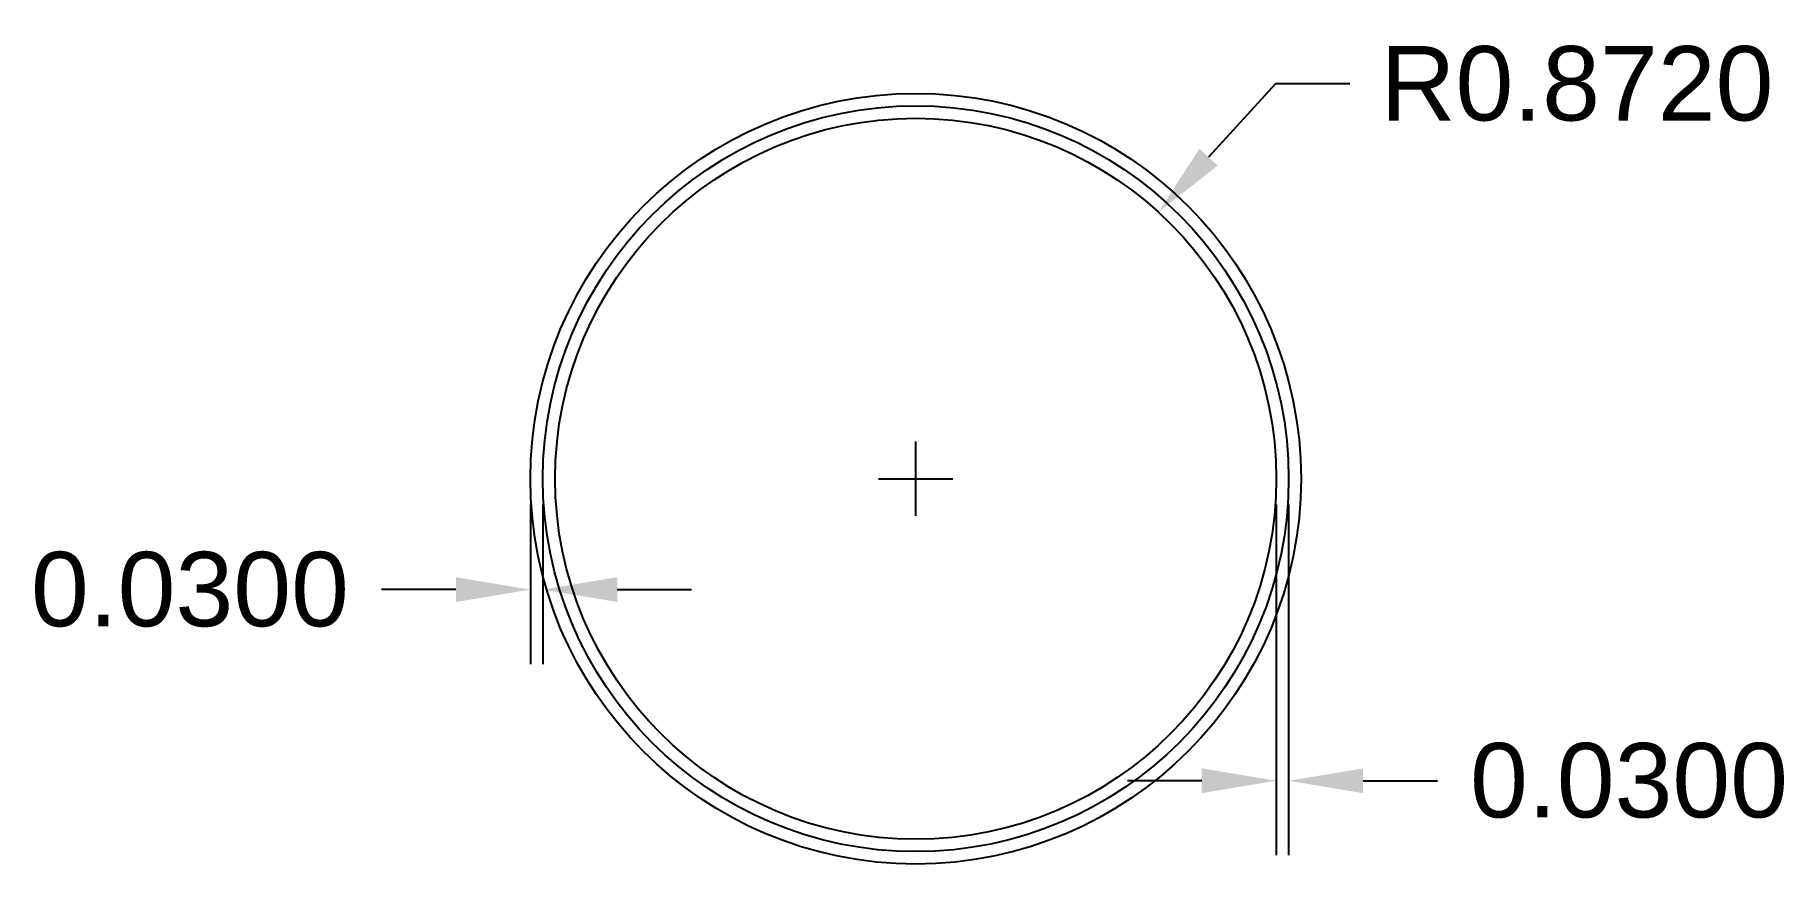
# Model space of a CAD drawing. Header units: metres. Extents: x 20.74 to 24.97, y 13.83 to 15.84.
import ezdxf

# ---------------------------------------------------------------- set-up
doc = ezdxf.new("R2010")
doc.units = ezdxf.units.M
doc.header["$MEASUREMENT"] = 0
doc.layers.add('dim', color=30, linetype='Continuous')
doc.layers.add('Podele', color=7, linetype='Continuous', true_color=0x1e0abe)
doc.styles.get("Standard").update_dxf_attribs({"font": 'arial.ttf'})
doc.dimstyles.get("Standard").update_dxf_attribs({"dimtxt": 0.18, "dimasz": 0.18, "dimexe": 0.18, "dimexo": 0.0625, "dimgap": 0.09, "dimtad": 0, "dimtih": 1, "dimtoh": 1, "dimdec": 4, "dimzin": 0, "dimdsep": 46, "dimtxsty": 'Standard', "dimcen": 0.09, "dimadec": 0, "dimazin": 0, "dimtfac": 1, "dimtdec": 4, "dimtofl": 0, "dimtmove": 0, "dimatfit": 3, "dimfxl": 1, "dimtolj": 1, "dimtzin": 0, "dimarcsym": 0})

# ---------------------------------------------------------------- blocks, each defined once
blk = doc.blocks.new('*D1')
at = {"layer": 'Defpoints', "color": 0, "transparency": 16777216}
for p in [(23.4606, 15.4093), (22.8735, 14.7646)]:
    blk.add_point(p, dxfattribs=at)
at = {"layer": 'dim', "color": 0, "lineweight": -2, "transparency": 16777216}
for p, q in [((23.7433, 15.7198), (23.5818, 15.5424)), ((23.9233, 15.7198), (23.7433, 15.7198)), ((22.8735, 14.6746), (22.8735, 14.8546)), ((22.7835, 14.7646), (22.9635, 14.7646))]:
    blk.add_line(p, q, dxfattribs=at)
at = {"layer": 'dim', "color": 0, "transparency": 16777216}
blk.add_solid([(23.5596, 15.5626), (23.6039, 15.5222), (23.4606, 15.4093)], dxfattribs=at)
at = {"layer": 'dim', "color": 0, "transparency": 16777216, "insert": (24.4728, 15.7198), "char_height": 0.18, "attachment_point": 5}
blk.add_mtext('\\A1;R0.8720', dxfattribs=at)
blk = doc.blocks.new('*D2')
at = {"layer": 'Defpoints', "color": 0, "transparency": 16777216}
for p in [(23.7455, 14.7646), (23.7755, 14.7646), (23.7755, 14.034)]:
    blk.add_point(p, dxfattribs=at)
at = {"layer": 'dim', "color": 0, "lineweight": -2, "transparency": 16777216}
for p, q in [((23.7455, 14.7021), (23.7455, 13.854)), ((23.7755, 14.7021), (23.7755, 13.854)), ((23.5655, 14.034), (23.3855, 14.034)), ((23.9555, 14.034), (24.1355, 14.034))]:
    blk.add_line(p, q, dxfattribs=at)
at = {"layer": 'dim', "color": 0, "transparency": 16777216}
for points in [[(23.5655, 14.064), (23.5655, 14.004), (23.7455, 14.034)], [(23.9555, 14.064), (23.9555, 14.004), (23.7755, 14.034)]]:
    blk.add_solid(points, dxfattribs=at)
at = {"layer": 'dim', "color": 0, "transparency": 16777216, "insert": (24.5988, 14.034), "char_height": 0.18, "attachment_point": 5}
blk.add_mtext('\\A1;0.0300', dxfattribs=at)
blk = doc.blocks.new('*D3')
at = {"layer": 'Defpoints', "color": 0, "transparency": 16777216}
for p in [(21.9415, 14.7646), (21.9715, 14.7646), (21.9415, 14.4964)]:
    blk.add_point(p, dxfattribs=at)
at = {"layer": 'dim', "color": 0, "lineweight": -2, "transparency": 16777216}
for p, q in [((21.9415, 14.7021), (21.9415, 14.3164)), ((21.9715, 14.7021), (21.9715, 14.3164)), ((21.7615, 14.4964), (21.5815, 14.4964)), ((22.1515, 14.4964), (22.3315, 14.4964))]:
    blk.add_line(p, q, dxfattribs=at)
at = {"layer": 'dim', "color": 0, "transparency": 16777216}
for points in [[(21.7615, 14.5264), (21.7615, 14.4664), (21.9415, 14.4964)], [(22.1515, 14.5264), (22.1515, 14.4664), (21.9715, 14.4964)]]:
    blk.add_solid(points, dxfattribs=at)
at = {"layer": 'dim', "color": 0, "transparency": 16777216, "insert": (21.1181, 14.4964), "char_height": 0.18, "attachment_point": 5}
blk.add_mtext('\\A1;0.0300', dxfattribs=at)

msp = doc.modelspace()

# ---------------------------------------------------------------- linework, layer by layer
at = {"layer": 'Podele'}
for radius in [0.932, 0.902, 0.872]:
    msp.add_circle((22.87346, 14.76461), radius, dxfattribs=at)

# ---------------------------------------------------------------- dimensions: what is measured, and where the dimension line sits
at = {"layer": 'dim'}
dim = msp.add_radius_dim(center=(22.87346, 14.76461), mpoint=(23.46057, 15.40934), dimstyle='Standard', dxfattribs=at)
dim.commit()
dim.dimension.update_dxf_attribs({"geometry": '*D1', "text_midpoint": (24.47276, 15.71984), "dimtype": 164})
for base, p1, p2, picture, middle in [((21.94146, 14.49641), (21.97146, 14.76461), (21.94146, 14.76461), '*D3', (21.11814, 14.49641)), ((23.77546, 14.03403), (23.74546, 14.76461), (23.77546, 14.76461), '*D2', (24.59878, 14.03403))]:
    dim = msp.add_linear_dim(base=base, p1=p1, p2=p2, dimstyle='Standard', dxfattribs=at)
    dim.commit()
    dim.dimension.update_dxf_attribs({"geometry": picture, "text_midpoint": middle})

doc.saveas('drawing.dxf')
